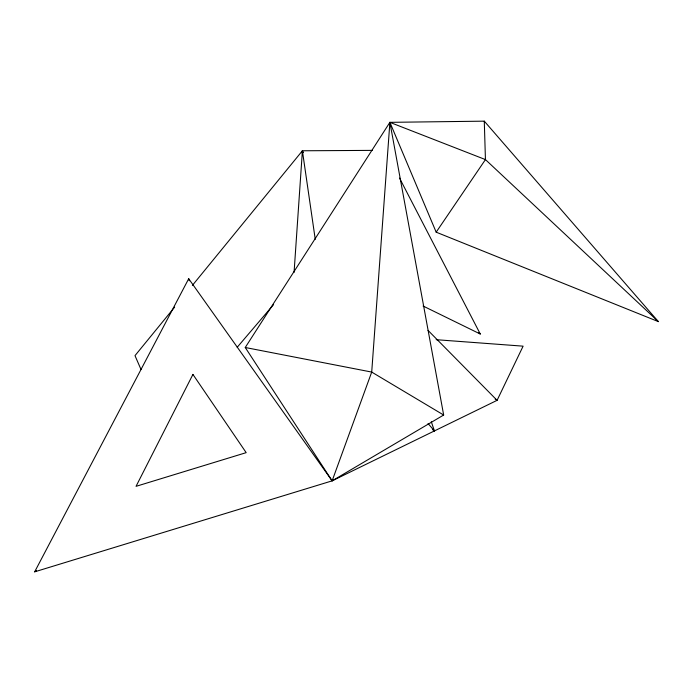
<?xml version="1.0" encoding="UTF-8"?>
<svg xmlns="http://www.w3.org/2000/svg" width="693" height="693" viewBox="0 0 693 693"><rect width="100%" height="100%" fill="white"/><g stroke="black" fill="none" stroke-linecap="round" stroke-linejoin="round"><path stroke-width="1.04" d="M294.066 272.427L302.399 150.779L372.254 150.381M301.464 152.729L302.399 150.779L303.447 152.633M658.35 321.613L485.438 159.589L389.89 122.34L371.708 372.072L332.129 480.855L245.253 347.496L389.89 122.34L436.174 232.172L658.35 321.613L484.286 121.162L389.89 122.34L443.667 415.029L332.129 480.855L34.65 571.838L188.704 278.725L332.129 480.855L497.089 400.329L523.111 346.162L436.157 339.691M436.174 232.172L485.438 159.589L484.286 121.162M174.627 307.138L134.996 355.639L141.025 369.516M192.394 285.395L302.399 150.779L315.254 239.354M237.197 347.28L273.57 304.634M34.65 571.838L36.4 570.582M245.253 347.496L371.708 372.072L443.667 415.029M423.085 306.029L480.284 334.026L399.514 178.058M495.218 399.237L497.089 400.329L428.04 330.396M432.649 429.703L434.424 430.916L431.306 421.76M478.672 332.588L480.284 334.026M428.066 423.536L434.424 430.916M188.704 278.725L189.25 280.804M192.923 374.419L136.036 486.339L246.18 452.65L192.923 374.419"/></g></svg>
